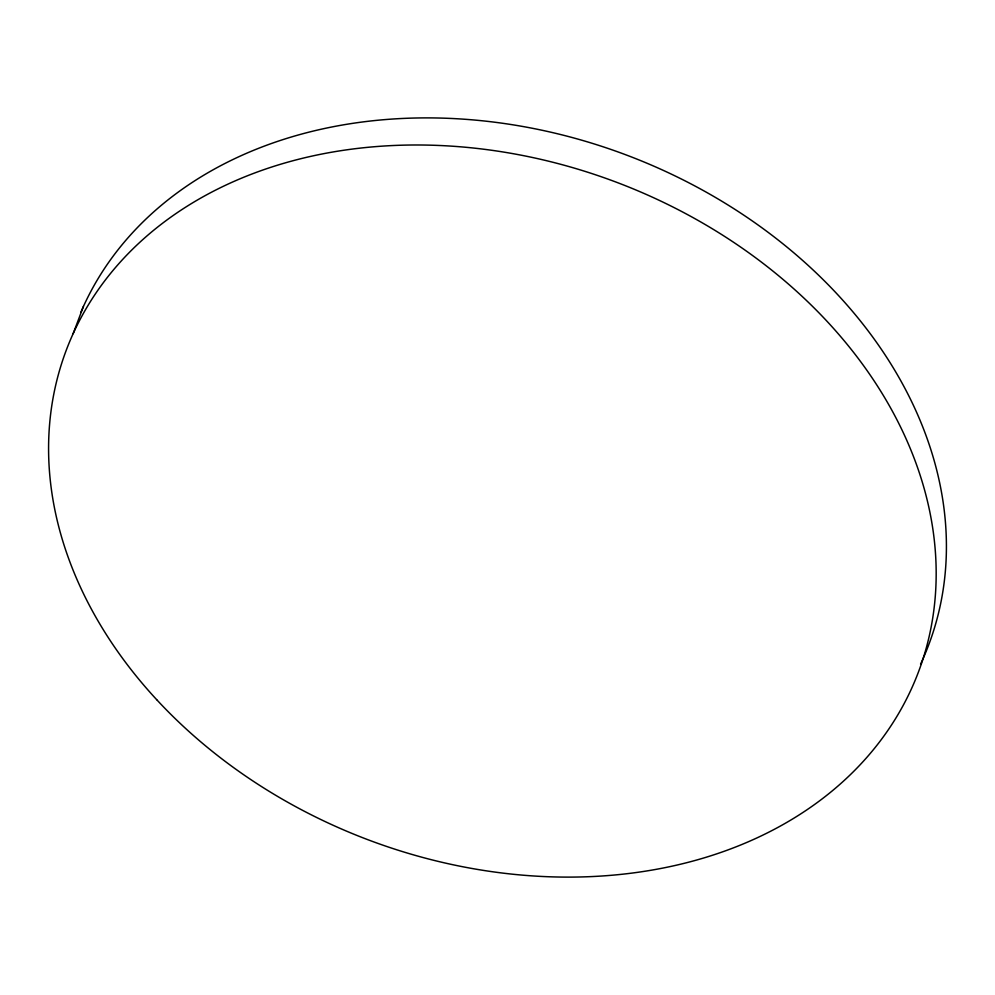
<?xml version="1.0" encoding="UTF-8"?>
<svg xmlns="http://www.w3.org/2000/svg" width="995" height="995" viewBox="0 0 995 995"><rect width="100%" height="100%" fill="white"/><g stroke="black" fill="none" stroke-linecap="round" stroke-linejoin="round"><path stroke-width="1.49" d="M73.157 333.636L83.393 306.535M80.943 312.094A455.461 351.446 20.7 0 1 646.427 162.993A455.461 351.446 20.7 0 1 920.574 664.125M156.65 699.634A455.461 351.446 20.7 0 0 911.607 688.465A455.461 351.446 20.7 0 0 408.883 145.046A455.461 351.446 20.7 0 0 156.65 699.634"/></g></svg>
